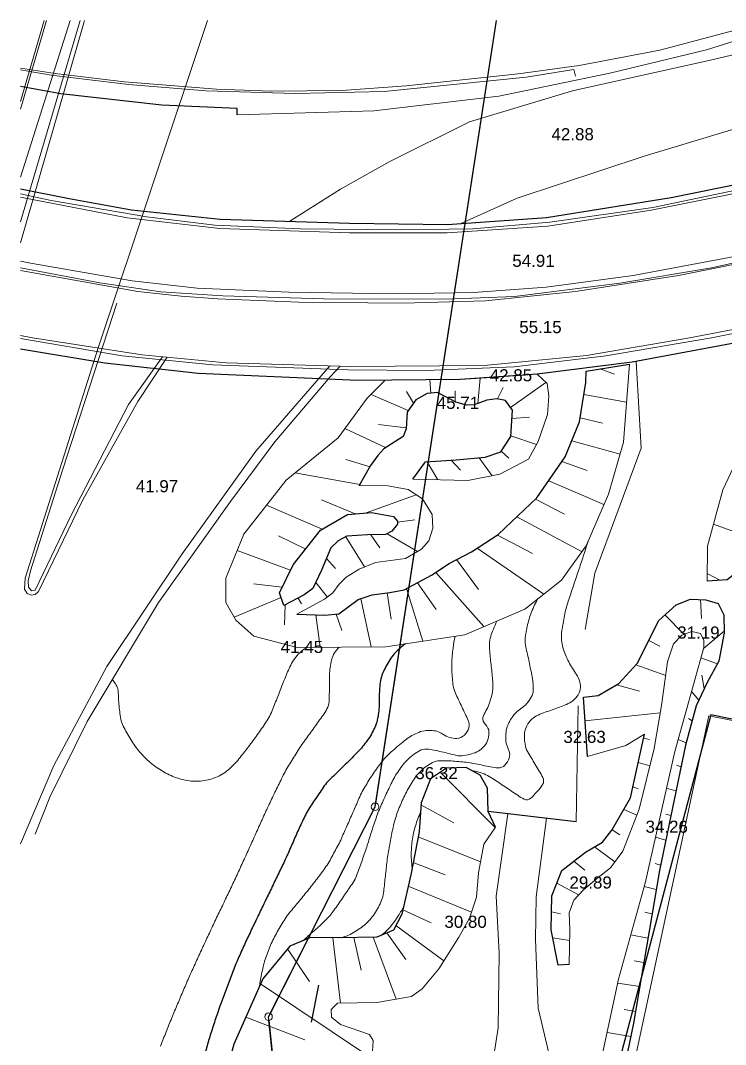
# Model space of a CAD drawing. Header units: centimetres. Extents: x -38353 to 28366, y -42745 to 17597.
# Drawn here: x -37704 to -30725, y -2951 to 7185 of the extents above; entities that cross this region are included whole.
import ezdxf

# ---------------------------------------------------------------- set-up
doc = ezdxf.new("R2010")
doc.units = ezdxf.units.CM
doc.header["$LTSCALE"] = 500
for name, color, linetype, lineweight in [('2013_halihazir_BÖLGEPARKI_HİLAL_dwg-1', 9, 'Continuous', 9), ('Ada_Siniri-1', 254, 'Continuous', 25), ('Egri_1m-1', 9, 'Continuous', 9), ('Egri_5m-1', 254, 'Continuous', 25), ('Egri_Ara-1', 9, 'Continuous', 9), ('Hid_Dere_Sulu_Yat_Gen-1', 9, 'Continuous', 9), ('Sev_Sarampol-1', 9, 'Continuous', 9), ('Sev_Sevalti-1', 9, 'Continuous', 9), ('Sev_Sevustu-1', 254, 'Continuous', 25), ('Sev_Tarama-1', 9, 'Continuous', 9), ('Sinir_Cit_bir_taraf-1', 9, 'Continuous', 9), ('Sinir_Ist_Duvari-1', 9, 'Continuous', 9), ('Sinir_Mulkiyet-1', 9, 'Continuous', 9), ('Sinir_Parmaklik_bir_taraf-1', 9, 'Continuous', 9), ('Y_Kot_Noktasi-1', 5, 'Continuous', 9), ('Yol_Kop_Viyaduk-1', 254, 'Continuous', 25), ('Yol_Menfez-1', 254, 'Continuous', 25), ('Yol_Sose-1', 9, 'Continuous', 9)]:
    doc.layers.add(name, color=color, linetype=linetype, lineweight=lineweight)
doc.styles.add('Arial_2', font='arial.ttf', dxfattribs={"height": 120})

# ---------------------------------------------------------------- blocks, each defined once
blk = doc.blocks.new('2013_halihazir_BÖLGEPARKI_HİLAL_dwg-2116511-VAZİYET PLANI')
at = {"layer": 'Ada_Siniri-1', "flags": 128}
for points in [[(-37335, -18691), (-37265, -17942), (-36676, -17558), (-34433, -7058), (-34878, -2807), (-33824, -729), (-32621, 7055)], [(-23125, 7055), (-23374, 6861), (-25164, 5835), (-26463, 5934), (-26701, 5952), (-27172, 6102), (-27819, 5729), (-28271, 5468), (-26828, 5335), (-26472, 5216), (-26331, 5169), (-26481, 4595), (-27774, -372), (-30499, 180), (-32052, -5679), (-29314, -6228), (-29147, -6261), (-31662, -18324), (-31759, -18301), (-34426, -31469), (-30642, -32363)]]:
    blk.add_lwpolyline(points, dxfattribs=at)
at = {"layer": 'Egri_1m-1'}
for points, knots in [([(-31716, 1895), (-31722, 1877), (-31728, 1859), (-31734, 1841), (-31749, 1793), (-31765, 1746), (-31781, 1698), (-31797, 1651), (-31812, 1603), (-31828, 1556), (-31844, 1509), (-31860, 1461), (-31876, 1414), (-31891, 1366), (-31907, 1319), (-31923, 1271)], [0, 0, 0, 0, 0.0156484, 0.0156484, 0.0156484, 0.0566488, 0.0566488, 0.0566488, 0.0976492, 0.0976492, 0.0976492, 0.1386496, 0.1386496, 0.1386496, 0.1796501, 0.1796501, 0.1796501, 0.1796501]), ([(-32619, 1110), (-32632, 1083), (-32642, 1056), (-32653, 1029), (-32672, 982), (-32692, 934), (-32693, 884)], [0, 0, 0, 0, 0.02083381, 0.02083381, 0.02083381, 0.0564756, 0.0564756, 0.0564756, 0.0564756]), ([(-35215, -1454), (-35193, -1409), (-35172, -1364), (-35152, -1318), (-35131, -1273), (-35110, -1227), (-35090, -1181), (-35069, -1136), (-35049, -1090), (-35028, -1045), (-35007, -999), (-34987, -954), (-34966, -908), (-34945, -863), (-34925, -817), (-34904, -772)], [0.66036324, 0.66036324, 0.66036324, 0.66036324, 0.68020628, 0.68020628, 0.68020628, 0.70004933, 0.70004933, 0.70004933, 0.71989237, 0.71989237, 0.71989237, 0.73973542, 0.73973542, 0.73973542, 0.75957846, 0.75957846, 0.75957846, 0.75957846]), ([(-34157, -1041), (-34137, -995), (-34116, -950), (-34096, -904), (-34076, -858), (-34056, -812), (-34036, -767)], [0.37673807, 0.37673807, 0.37673807, 0.37673807, 0.40989468, 0.40989468, 0.40989468, 0.44305128, 0.44305128, 0.44305128, 0.44305128]), ([(-33376, -788), (-33380, -796), (-33383, -804), (-33386, -812), (-33406, -858), (-33421, -905), (-33435, -954)], [0, 0, 0, 0, 0.0470245, 0.0470245, 0.0470245, 0.3147723, 0.3147723, 0.3147723, 0.3147723]), ([(-33708, -1284), (-33713, -1334), (-33719, -1383), (-33724, -1433), (-33730, -1483), (-33735, -1532), (-33741, -1582)], [0.79490488, 0.79490488, 0.79490488, 0.79490488, 0.82773391, 0.82773391, 0.82773391, 0.86056295, 0.86056295, 0.86056295, 0.86056295]), ([(-35344, -1725), (-35322, -1680), (-35301, -1635), (-35279, -1590), (-35257, -1545), (-35236, -1499), (-35215, -1454)], [0.62067715, 0.62067715, 0.62067715, 0.62067715, 0.6405202, 0.6405202, 0.6405202, 0.66036324, 0.66036324, 0.66036324, 0.66036324]), ([(-34670, -1776), (-34638, -1738), (-34606, -1699), (-34574, -1661), (-34543, -1622), (-34511, -1584), (-34479, -1545)], [0.17779846, 0.17779846, 0.17779846, 0.17779846, 0.21095506, 0.21095506, 0.21095506, 0.24411167, 0.24411167, 0.24411167, 0.24411167]), ([(-35536, -2132), (-35515, -2086), (-35494, -2041), (-35473, -1996), (-35451, -1951), (-35430, -1905), (-35409, -1860)], [0.56114802, 0.56114802, 0.56114802, 0.56114802, 0.58099107, 0.58099107, 0.58099107, 0.60083411, 0.60083411, 0.60083411, 0.60083411]), ([(-35720, -2542), (-35700, -2496), (-35681, -2450), (-35661, -2405), (-35640, -2359), (-35619, -2314), (-35599, -2268), (-35578, -2223), (-35557, -2177), (-35536, -2132)], [0.50161889, 0.50161889, 0.50161889, 0.50161889, 0.52146194, 0.52146194, 0.52146194, 0.54130498, 0.54130498, 0.54130498, 0.56114802, 0.56114802, 0.56114802, 0.56114802]), ([(-34972, -2513), (-34968, -2495), (-34965, -2477), (-34962, -2459), (-34952, -2410), (-34943, -2361), (-34932, -2312)], [0, 0, 0, 0, 0.01201545, 0.01201545, 0.01201545, 0.04517205, 0.04517205, 0.04517205, 0.04517205]), ([(-35893, -2958), (-35875, -2911), (-35856, -2865), (-35837, -2819), (-35818, -2773), (-35799, -2726), (-35779, -2680)], [0.44208976, 0.44208976, 0.44208976, 0.44208976, 0.46193281, 0.46193281, 0.46193281, 0.48177585, 0.48177585, 0.48177585, 0.48177585])]:
    blk.add_open_spline(points, degree=3, knots=knots, dxfattribs=at)
for points in [[(-32212, 1331), (-32217, 1322), (-32222, 1312), (-32227, 1303)], [(-32227, 1303), (-32252, 1259), (-32270, 1213), (-32288, 1165)], [(-31923, 1271), (-31939, 1224), (-31945, 1174), (-31955, 1125)], [(-32288, 1165), (-32305, 1118), (-32316, 1070), (-32326, 1020)], [(-31955, 1125), (-31965, 1076), (-31974, 1026), (-31979, 977)], [(-32326, 1020), (-32335, 971), (-32345, 920), (-32335, 871)], [(-33052, 843), (-33047, 882), (-33041, 922), (-33030, 960)], [(-31979, 977), (-31984, 927), (-31974, 878), (-31959, 828)], [(-34260, 707), (-34250, 756), (-34225, 802), (-34191, 840)], [(-34191, 840), (-34187, 844), (-34183, 848), (-34179, 852)], [(-33065, 693), (-33063, 743), (-33059, 793), (-33052, 843)], [(-32693, 884), (-32693, 834), (-32687, 784), (-32682, 734)], [(-32335, 871), (-32326, 822), (-32313, 773), (-32303, 724)], [(-31959, 828), (-31943, 779), (-31922, 735), (-31899, 690)], [(-32682, 734), (-32677, 685), (-32671, 635), (-32666, 585)], [(-32303, 724), (-32293, 675), (-32283, 626), (-32273, 577)], [(-34276, 557), (-34274, 607), (-34271, 657), (-34260, 707)], [(-33059, 543), (-33064, 593), (-33066, 643), (-33065, 693)], [(-31899, 690), (-31877, 646), (-31844, 607), (-31820, 563)], [(-34277, 407), (-34276, 457), (-34277, 507), (-34276, 557)], [(-33029, 396), (-33050, 442), (-33054, 493), (-33059, 543)], [(-32666, 585), (-32661, 536), (-32657, 485), (-32659, 435)], [(-32273, 577), (-32263, 528), (-32256, 478), (-32258, 428)], [(-31820, 563), (-31796, 519), (-31781, 461), (-31798, 415)], [(-34293, 258), (-34274, 307), (-34278, 357), (-34277, 407)], [(-32659, 435), (-32660, 386), (-32681, 336), (-32695, 290)], [(-32258, 428), (-32259, 379), (-32290, 334), (-32323, 293)], [(-31798, 415), (-31814, 369), (-31850, 324), (-31896, 301)], [(-32965, 261), (-32987, 306), (-33008, 351), (-33029, 396)], [(-34373, 131), (-34344, 172), (-34313, 210), (-34293, 258)], [(-32901, 125), (-32922, 170), (-32944, 215), (-32965, 261)], [(-32695, 290), (-32709, 244), (-32745, 199), (-32757, 154)], [(-32323, 293), (-32357, 252), (-32404, 234), (-32437, 195)], [(-32034, 244), (-32081, 226), (-32129, 212), (-32176, 194)], [(-31896, 301), (-31942, 279), (-31988, 262), (-32034, 244)], [(-34460, 9), (-34431, 50), (-34402, 91), (-34373, 131)], [(-32940, -20), (-32894, 25), (-32879, 80), (-32901, 125)], [(-32757, 154), (-32770, 108), (-32695, 62), (-32697, 16)], [(-32437, 195), (-32470, 156), (-32498, 116), (-32515, 67)], [(-32299, 109), (-32335, 63), (-32346, 15), (-32345, -34)], [(-32176, 194), (-32223, 176), (-32263, 154), (-32299, 109)], [(-34548, -112), (-34519, -72), (-34489, -31), (-34460, 9)], [(-33506, -54), (-33466, -24), (-33420, -3), (-33373, 15)], [(-33373, 15), (-33325, 32), (-33270, 30), (-33223, 22)], [(-33223, 22), (-33176, 15), (-33133, -32), (-33088, -42)], [(-32697, 16), (-32698, -29), (-32704, -81), (-32742, -126)], [(-32515, 67), (-32533, 18), (-32530, -33), (-32529, -82)], [(-33622, -149), (-33585, -116), (-33547, -85), (-33506, -54)], [(-33088, -42), (-33042, -53), (-32985, -64), (-32940, -20)], [(-32529, -82), (-32528, -131), (-32482, -179), (-32492, -227)], [(-32345, -34), (-32345, -83), (-32340, -137), (-32315, -181)], [(-34629, -239), (-34602, -196), (-34577, -153), (-34548, -112)], [(-33731, -252), (-33698, -215), (-33660, -182), (-33622, -149)], [(-33313, -158), (-33362, -154), (-33408, -185), (-33450, -218)], [(-33165, -184), (-33214, -174), (-33264, -162), (-33313, -158)], [(-33019, -220), (-33068, -210), (-33116, -195), (-33165, -184)], [(-32742, -126), (-32780, -172), (-32820, -191), (-32870, -205)], [(-32315, -181), (-32290, -225), (-32264, -267), (-32238, -310)], [(-34707, -367), (-34682, -323), (-34655, -281), (-34629, -239)], [(-33822, -372), (-33793, -331), (-33765, -290), (-33731, -252)], [(-33450, -218), (-33493, -250), (-33526, -283), (-33556, -324)], [(-33184, -273), (-33233, -275), (-33279, -300), (-33322, -332)], [(-33034, -278), (-33083, -274), (-33134, -271), (-33184, -273)], [(-32884, -293), (-32934, -286), (-32984, -283), (-33034, -278)], [(-32870, -205), (-32919, -220), (-32971, -230), (-33019, -220)], [(-32737, -322), (-32786, -313), (-32835, -301), (-32884, -293)], [(-32492, -227), (-32502, -276), (-32539, -338), (-32589, -342)], [(-34775, -501), (-34752, -456), (-34731, -411), (-34707, -367)], [(-33904, -497), (-33879, -454), (-33850, -413), (-33822, -372)], [(-33556, -324), (-33587, -365), (-33616, -405), (-33639, -449)], [(-33322, -332), (-33364, -363), (-33398, -397), (-33427, -439)], [(-32871, -368), (-32872, -368), (-32872, -368), (-32873, -368)], [(-32728, -412), (-32773, -389), (-32822, -378), (-32871, -368)], [(-32589, -342), (-32638, -346), (-32688, -332), (-32737, -322)], [(-32238, -310), (-32213, -353), (-32187, -396), (-32163, -439)], [(-34840, -636), (-34819, -590), (-34797, -546), (-34775, -501)], [(-33976, -629), (-33955, -583), (-33930, -540), (-33904, -497)], [(-33639, -449), (-33662, -494), (-33684, -538), (-33705, -584)], [(-33427, -439), (-33455, -480), (-33482, -522), (-33505, -566)], [(-32600, -489), (-32641, -462), (-32682, -434), (-32728, -412)], [(-32475, -573), (-32517, -545), (-32558, -517), (-32600, -489)], [(-32163, -439), (-32138, -483), (-32176, -533), (-32219, -578)], [(-33705, -584), (-33726, -629), (-33748, -674), (-33767, -720)], [(-33505, -566), (-33528, -611), (-33550, -656), (-33570, -702)], [(-32349, -654), (-32391, -630), (-32433, -601), (-32475, -573)], [(-32219, -578), (-32261, -624), (-32306, -678), (-32349, -654)], [(-34904, -772), (-34883, -726), (-34862, -681), (-34840, -636)], [(-34036, -767), (-34015, -721), (-33996, -675), (-33976, -629)], [(-33570, -702), (-33589, -748), (-33608, -794), (-33622, -843)], [(-33767, -720), (-33787, -766), (-33805, -813), (-33821, -860)], [(-33821, -860), (-33837, -908), (-33853, -955), (-33868, -1003)], [(-33622, -843), (-33636, -891), (-33648, -939), (-33657, -988)], [(-33868, -1003), (-33883, -1050), (-33897, -1098), (-33913, -1146)], [(-33657, -988), (-33667, -1037), (-33676, -1086), (-33685, -1136)], [(-33435, -954), (-33449, -1002), (-33456, -1052), (-33461, -1102)], [(-34226, -1174), (-34202, -1130), (-34177, -1086), (-34157, -1041)], [(-33461, -1102), (-33465, -1151), (-33469, -1202), (-33465, -1251)], [(-34300, -1305), (-34272, -1263), (-34249, -1218), (-34226, -1174)], [(-33913, -1146), (-33929, -1193), (-33946, -1240), (-33963, -1287)], [(-33685, -1136), (-33693, -1185), (-33702, -1234), (-33708, -1284)], [(-34387, -1427), (-34357, -1387), (-34327, -1347), (-34300, -1305)], [(-33963, -1287), (-33979, -1335), (-33994, -1382), (-34014, -1428)], [(-33465, -1251), (-33463, -1279), (-33460, -1307), (-33456, -1335)], [(-34479, -1545), (-34447, -1507), (-34417, -1466), (-34387, -1427)], [(-34014, -1428), (-34035, -1474), (-34067, -1513), (-34095, -1555)], [(-34095, -1555), (-34122, -1596), (-34150, -1638), (-34179, -1679)], [(-33741, -1582), (-33746, -1632), (-33768, -1678), (-33791, -1723)], [(-34179, -1679), (-34207, -1720), (-34236, -1761), (-34267, -1800)], [(-33543, -1720), (-33561, -1753), (-33581, -1786), (-33602, -1819)], [(-35409, -1860), (-35388, -1815), (-35365, -1770), (-35344, -1725)], [(-34754, -1901), (-34727, -1858), (-34702, -1815), (-34670, -1776)], [(-34267, -1800), (-34298, -1839), (-34335, -1874), (-34372, -1907)], [(-33791, -1723), (-33814, -1769), (-33842, -1809), (-33876, -1847)], [(-33602, -1819), (-33628, -1861), (-33658, -1901), (-33692, -1938)], [(-34828, -2031), (-34805, -1987), (-34780, -1944), (-34754, -1901)], [(-34372, -1907), (-34409, -1941), (-34448, -1972), (-34485, -2006)], [(-33876, -1847), (-33911, -1885), (-33948, -1916), (-33990, -1944)], [(-34485, -2006), (-34502, -2022), (-34520, -2038), (-34537, -2054)], [(-34123, -2014), (-34135, -2017), (-34147, -2021), (-34159, -2025)], [(-33990, -1944), (-34033, -1972), (-34076, -1999), (-34123, -2014)], [(-33692, -1938), (-33712, -1960), (-33734, -1980), (-33758, -1997)], [(-34887, -2169), (-34869, -2122), (-34850, -2076), (-34828, -2031)], [(-34932, -2312), (-34922, -2263), (-34904, -2216), (-34887, -2169)], [(-35779, -2680), (-35760, -2634), (-35740, -2588), (-35720, -2542)], [(-35948, -3098), (-35930, -3051), (-35912, -3004), (-35893, -2958)]]:
    blk.add_open_spline(points, degree=3, dxfattribs=at)
at = {"layer": 'Egri_5m-1'}
for points in [[(-33527, 885), (-33559, 858), (-33591, 829), (-33621, 799)], [(-33621, 799), (-33657, 764), (-33681, 720), (-33707, 676)], [(-33707, 676), (-33732, 632), (-33756, 588), (-33766, 539)], [(-33766, 539), (-33777, 489), (-33780, 439), (-33783, 389)], [(-33783, 389), (-33785, 340), (-33782, 289), (-33786, 239)], [(-33786, 239), (-33789, 190), (-33798, 141), (-33814, 92)], [(-33814, 92), (-33830, 44), (-33853, 0), (-33881, -42)], [(-33881, -42), (-33909, -84), (-33938, -125), (-33972, -161)], [(-33972, -161), (-34007, -198), (-34041, -234), (-34077, -269)], [(-34077, -269), (-34112, -304), (-34148, -339), (-34183, -374)], [(-34183, -374), (-34219, -410), (-34256, -442), (-34291, -479)], [(-34291, -479), (-34326, -515), (-34351, -559), (-34380, -600)], [(-34380, -600), (-34408, -641), (-34437, -682), (-34464, -724)], [(-34464, -724), (-34490, -766), (-34514, -810), (-34536, -855)], [(-34536, -855), (-34558, -901), (-34579, -946), (-34599, -991)], [(-34599, -991), (-34619, -1037), (-34639, -1083), (-34659, -1129)], [(-34659, -1129), (-34679, -1175), (-34699, -1221), (-34721, -1266)], [(-35046, -1941), (-35068, -1987), (-35089, -2032), (-35110, -2077)], [(-35110, -2077), (-35131, -2122), (-35152, -2168), (-35172, -2214)], [(-35172, -2214), (-35192, -2259), (-35212, -2305), (-35229, -2352)], [(-35385, -2774), (-35402, -2821), (-35417, -2869), (-35432, -2917)], [(-35432, -2917), (-35448, -2964), (-35464, -3012), (-35478, -3060)]]:
    blk.add_open_spline(points, degree=3, dxfattribs=at)
for points, knots in [([(-34721, -1266), (-34742, -1311), (-34764, -1356), (-34786, -1401), (-34808, -1446), (-34829, -1491), (-34851, -1536), (-34873, -1581), (-34894, -1626), (-34916, -1671), (-34938, -1716), (-34960, -1761), (-34981, -1806), (-35003, -1851), (-35024, -1896), (-35046, -1941)], [0.3479951, 0.3479951, 0.3479951, 0.3479951, 0.3686472, 0.3686472, 0.3686472, 0.3892994, 0.3892994, 0.3892994, 0.4099515, 0.4099515, 0.4099515, 0.4306037, 0.4306037, 0.4306037, 0.4512558, 0.4512558, 0.4512558, 0.4512558]), ([(-35229, -2352), (-35247, -2399), (-35264, -2446), (-35282, -2493), (-35299, -2540), (-35316, -2587), (-35334, -2634), (-35351, -2680), (-35369, -2727), (-35385, -2774)], [0.51321225, 0.51321225, 0.51321225, 0.51321225, 0.5338644, 0.5338644, 0.5338644, 0.55451654, 0.55451654, 0.55451654, 0.57516869, 0.57516869, 0.57516869, 0.57516869]), ([(-35478, -3060), (-35491, -3108), (-35504, -3156), (-35518, -3204), (-35531, -3253), (-35544, -3301), (-35558, -3349), (-35571, -3397), (-35584, -3445), (-35598, -3494), (-35611, -3542), (-35624, -3590), (-35637, -3638), (-35650, -3686), (-35663, -3735), (-35676, -3783), (-35690, -3831), (-35703, -3880), (-35716, -3928), (-35729, -3976), (-35742, -4024), (-35755, -4073)], [0.616473, 0.616473, 0.616473, 0.616473, 0.6371251, 0.6371251, 0.6371251, 0.6577773, 0.6577773, 0.6577773, 0.6784294, 0.6784294, 0.6784294, 0.6990815, 0.6990815, 0.6990815, 0.7197337, 0.7197337, 0.7197337, 0.7403858, 0.7403858, 0.7403858, 0.761038, 0.761038, 0.761038, 0.761038])]:
    blk.add_open_spline(points, degree=3, knots=knots, dxfattribs=at)
at = {"layer": 'Egri_Ara-1'}
for points in [[(-34493, 850), (-34532, 831), (-34566, 802), (-34596, 768)], [(-34596, 768), (-34629, 728), (-34656, 687), (-34675, 641)], [(-34675, 641), (-34695, 595), (-34715, 549), (-34733, 502)], [(-36372, 438), (-36380, 474), (-36404, 504), (-36426, 533)], [(-36361, 288), (-36366, 338), (-36362, 389), (-36372, 438)], [(-36341, 140), (-36351, 189), (-36355, 239), (-36361, 288)], [(-34843, 223), (-34862, 177), (-34889, 134), (-34916, 92)], [(-36281, 2), (-36306, 46), (-36331, 90), (-36341, 140)], [(-36201, -125), (-36231, -84), (-36257, -42), (-36281, 2)], [(-34916, 92), (-34944, 50), (-34971, 9), (-35001, -32)], [(-35001, -32), (-35030, -72), (-35060, -112), (-35091, -152)], [(-36105, -240), (-36141, -204), (-36172, -166), (-36201, -125)], [(-35091, -152), (-35121, -192), (-35152, -231), (-35184, -269)], [(-35990, -336), (-36031, -307), (-36070, -276), (-36105, -240)], [(-35184, -269), (-35216, -308), (-35252, -342), (-35291, -374)], [(-35861, -412), (-35906, -390), (-35949, -365), (-35990, -336)], [(-35291, -374), (-35331, -407), (-35374, -429), (-35423, -447)], [(-35719, -462), (-35769, -450), (-35815, -434), (-35861, -412)], [(-35570, -475), (-35619, -477), (-35670, -474), (-35719, -462)], [(-35423, -447), (-35471, -464), (-35520, -473), (-35570, -475)]]:
    blk.add_open_spline(points, degree=3, dxfattribs=at)
blk.add_open_spline([(-34733, 502), (-34751, 456), (-34770, 409), (-34788, 363), (-34806, 316), (-34825, 269), (-34843, 223)], degree=3, knots=[0.13320401, 0.13320401, 0.13320401, 0.13320401, 0.17949161, 0.17949161, 0.17949161, 0.22577922, 0.22577922, 0.22577922, 0.22577922], dxfattribs=at)
at = {"layer": 'Hid_Dere_Sulu_Yat_Gen-1', "flags": 128}
for points in [[(-32509, -797), (-32626, -1615), (-32597, -2177), (-32607, -2916), (-32659, -3257)], [(-32127, -842), (-32231, -1619), (-32237, -2043), (-32211, -2723), (-32072, -3307)]]:
    blk.add_lwpolyline(points, dxfattribs=at)
at = {"layer": 'Sev_Sarampol-1'}
blk.add_line((-37335, 5503), (-36842, 7055), dxfattribs=at)
at = {"layer": 'Sev_Sevalti-1', "flags": 128}
for points in [[(-31304, 3652), (-31365, 2879), (-31514, 2367), (-31733, 1853), (-31888, 1641), (-31979, 1516), (-32340, 1229), (-32935, 975), (-33718, 856), (-34596, 849), (-35024, 959), (-35202, 1118), (-35300, 1293), (-35300, 1533), (-35125, 1969), (-34704, 2505), (-34188, 2923), (-33903, 3315), (-33723, 3493), (-32983, 3501), (-32725, 3519), (-32220, 3555), (-32122, 3460), (-32103, 3338), (-32118, 3155), (-32211, 2886), (-32304, 2713), (-32588, 2564), (-32906, 2500), (-33450, 2516)], [(-30538, 1506), (-30534, 1850), (-30382, 2408), (-30041, 3131)], [(-33981, 2451), (-33698, 2449), (-33497, 2411), (-33356, 2320), (-33259, 2163), (-33252, 2029), (-33291, 1905), (-33366, 1820), (-33523, 1729), (-33820, 1690), (-33982, 1625), (-34110, 1545), (-34180, 1475), (-34242, 1389), (-34325, 1325), (-34600, 1177)], [(-31712, -3818), (-31413, -2436), (-31150, -1484), (-30856, -181), (-30571, 848), (-30568, 916), (-30603, 988), (-30687, 1005), (-30788, 969), (-30870, 884), (-30928, 705), (-30988, 275), (-31061, -151), (-31211, -751), (-31370, -1169), (-31495, -1333), (-31631, -1441), (-31761, -1550), (-31857, -1652), (-31903, -1778), (-31897, -1942), (-31904, -2289)], [(-31157, -9), (-31343, -122), (-31722, -230)], [(-32632, -931), (-32748, -1100), (-32801, -1382), (-32820, -1624), (-32889, -1830), (-32994, -2019), (-33194, -2333), (-33357, -2532), (-33462, -2607), (-33808, -2666), (-34196, -2672), (-34259, -2736), (-34255, -2811), (-34166, -2884), (-33880, -2983), (-33842, -3043), (-33851, -3147)]]:
    blk.add_lwpolyline(points, dxfattribs=at)
at = {"layer": 'Sev_Sevustu-1', "flags": 128}
for points in [[(-34600, 1177), (-34324, 1168), (-34183, 1182), (-33991, 1322), (-33852, 1370), (-33677, 1391), (-33536, 1419), (-33264, 1564), (-33091, 1681), (-32870, 1796), (-32607, 1965), (-32536, 2031), (-32222, 2328), (-31941, 2737), (-31799, 3083), (-31737, 3472), (-31733, 3584), (-31304, 3652)], [(-33450, 2516), (-33325, 2686), (-33021, 2707), (-32733, 2731), (-32580, 2786), (-32480, 2938), (-32465, 3196), (-32532, 3293), (-32618, 3311), (-32719, 3298), (-32842, 3249), (-32920, 3247), (-33026, 3275), (-33206, 3371), (-33309, 3361), (-33420, 3300), (-33505, 3179), (-33516, 3013), (-33545, 2938), (-33737, 2816), (-33797, 2749), (-33869, 2648), (-33981, 2451)], [(-30041, 3131), (-29926, 2862), (-29647, 2593), (-29557, 2424), (-29575, 2299), (-29848, 1945), (-30159, 1655), (-30338, 1517), (-30538, 1506)], [(-31722, -230), (-31762, 358), (-31614, 374), (-31412, 492), (-31228, 691), (-31016, 1115), (-30844, 1271), (-30700, 1325), (-30550, 1321), (-30426, 1285), (-30372, 1173), (-30367, 992), (-30420, 713), (-30537, 501), (-30645, 270), (-30751, -118), (-31010, -1359), (-31265, -2872), (-31575, -4370), (-31966, -5684), (-32134, -6070), (-32336, -6610), (-32512, -6739)], [(-31904, -2289), (-32013, -2296), (-32081, -1948), (-32075, -1611), (-31976, -1360), (-31742, -1178), (-31574, -1079), (-31480, -959), (-31295, -639), (-31157, -9)], [(-32632, -931), (-32703, -775), (-32710, -545), (-32784, -416), (-32924, -339), (-33116, -346), (-33277, -451), (-33369, -688), (-33389, -978), (-33469, -1402), (-33559, -1790), (-33642, -1950), (-33808, -2018), (-34187, -2025), (-34464, -2024), (-34669, -2108), (-34936, -2431), (-35223, -3080), (-35449, -3924)]]:
    blk.add_lwpolyline(points, dxfattribs=at)
blk.add_lwpolyline([(-34726, 1265), (-34771, 1389), (-34635, 1666), (-34364, 2011), (-34096, 2163), (-33861, 2185), (-33643, 2145), (-33601, 2097), (-33601, 2069), (-33658, 1998), (-33721, 1966), (-33900, 1963), (-34105, 1949), (-34189, 1903), (-34262, 1834), (-34353, 1614), (-34439, 1432), (-34525, 1368)], close=True, dxfattribs=at)
at = {"layer": 'Sev_Tarama-1'}
for p, q in [((-31595, 3606), (-31455, 3555)), ((-33272, 3364), (-33282, 3497)), ((-32808, 3263), (-32784, 3515)), ((-32484, 3223), (-32134, 3472)), ((-33495, 3194), (-33864, 3354)), ((-33443, 3267), (-33513, 3381)), ((-33032, 3278), (-33030, 3389)), ((-32612, 3310), (-32557, 3422)), ((-31756, 3351), (-31334, 3277)), ((-33516, 3022), (-33790, 3057)), ((-32470, 3115), (-32297, 3127)), ((-31793, 3121), (-31574, 3069)), ((-33720, 2827), (-34122, 3015)), ((-32480, 2942), (-32227, 2857)), ((-31876, 2895), (-31399, 2763)), ((-32577, 2791), (-32500, 2721)), ((-33874, 2638), (-34113, 2708)), ((-33310, 2687), (-33204, 2509)), ((-33072, 2703), (-32977, 2604)), ((-32793, 2726), (-32665, 2549)), ((-31974, 2688), (-31723, 2601)), ((-33974, 2463), (-34617, 2576)), ((-32105, 2498), (-31558, 2265)), ((-33912, 2180), (-33416, 2359)), ((-34349, 2019), (-34898, 2258)), ((-34020, 2170), (-34356, 2311)), ((-32235, 2316), (-31949, 2168)), ((-32421, 2140), (-31775, 1796)), ((-33601, 2089), (-33429, 2113)), ((-29929, 1869), (-30474, 2070)), ((-34511, 1823), (-34780, 1952)), ((-34113, 1945), (-33930, 1646)), ((-33865, 1963), (-33778, 1835)), ((-33705, 1974), (-33405, 1797)), ((-32613, 1961), (-32267, 1778)), ((-32815, 1831), (-32154, 1377)), ((-34660, 1614), (-35190, 1808)), ((-34306, 1728), (-34216, 1629)), ((-33017, 1720), (-32799, 1423)), ((-33224, 1591), (-32746, 1055)), ((-30411, 1513), (-30538, 1579)), ((-34744, 1446), (-35027, 1477)), ((-34410, 1492), (-34296, 1347)), ((-33512, 1432), (-33353, 912)), ((-33404, 1489), (-33219, 1225)), ((-34754, 1342), (-35219, 1149)), ((-34584, 1338), (-34552, 1279)), ((-33965, 1331), (-33864, 855)), ((-33704, 1388), (-33664, 1129)), ((-30604, 1322), (-30594, 1136)), ((-34714, 1271), (-34722, 1071)), ((-34410, 1171), (-34368, 851)), ((-34208, 1179), (-34153, 1016)), ((-30954, 1172), (-30763, 978)), ((-31115, 918), (-31005, 861)), ((-30368, 1010), (-30574, 838)), ((-30434, 687), (-30599, 746)), ((-31243, 675), (-30947, 570)), ((-30566, 439), (-30588, 573)), ((-31434, 479), (-31206, 415)), ((-30618, 327), (-30691, 414)), ((-31746, 121), (-31001, 201)), ((-30686, 121), (-30722, 145)), ((-31166, -51), (-31107, -63)), ((-30745, -97), (-30823, -63)), ((-31219, -290), (-31104, -322)), ((-33179, -386), (-32634, -933)), ((-30795, -332), (-30839, -317)), ((-31271, -532), (-31218, -550)), ((-30846, -572), (-30938, -544)), ((-33371, -709), (-33046, -886)), ((-31363, -756), (-31234, -811)), ((-30897, -815), (-30945, -801)), ((-31478, -956), (-31402, -1005)), ((-33399, -1027), (-32781, -1275)), ((-30948, -1059), (-31048, -1031)), ((-31653, -1126), (-31450, -1275)), ((-33446, -1280), (-33129, -1401)), ((-31857, -1267), (-31746, -1356)), ((-30999, -1305), (-31051, -1290)), ((-33495, -1516), (-32870, -1773)), ((-32025, -1484), (-31809, -1601)), ((-31042, -1546), (-31159, -1517)), ((-33550, -1748), (-33268, -1877)), ((-32078, -1769), (-31990, -1788)), ((-31083, -1788), (-31154, -1772)), ((-33618, -1904), (-33142, -2252)), ((-34244, -2025), (-34165, -2671)), ((-34034, -2022), (-33963, -2345)), ((-33843, -2019), (-33616, -2633)), ((-33707, -1977), (-33521, -2241)), ((-32066, -2025), (-31899, -2053)), ((-31123, -2030), (-31291, -1996)), ((-34691, -2134), (-34474, -2458)), ((-31164, -2271), (-31260, -2253)), ((-34958, -2482), (-33889, -3197)), ((-31203, -2508), (-31421, -2474)), ((-31245, -2754), (-31359, -2736)), ((-35105, -2812), (-34520, -3036)), ((-31291, -3001), (-31527, -2963))]:
    blk.add_line(p, q, dxfattribs=at)
at = {"layer": 'Sinir_Cit_bir_taraf-1', "flags": 128}
blk.add_lwpolyline([(-31788, -5720), (-30520, 173), (-28700, -186)], dxfattribs=at)
at = {"layer": 'Sinir_Ist_Duvari-1'}
blk.add_line((-31814, 269), (-31833, -876), dxfattribs=at)
at = {"layer": 'Sinir_Ist_Duvari-1', "flags": 128}
for points in [[(-35189, 6120), (-33835, 6161), (-32600, 6305), (-31501, 6533), (-30544, 6763), (-29624, 7055)], [(-31238, 3680), (-31191, 2820), (-31650, 1585), (-31745, 1027)]]:
    blk.add_lwpolyline(points, dxfattribs=at)
at = {"layer": 'Sinir_Mulkiyet-1', "flags": 128}
for points in [[(-32621, 7055), (-33818, -692)], [(-33841, -763), (-34861, -2774)], [(-34874, -2845), (-34437, -7021)]]:
    blk.add_lwpolyline(points, close=True, dxfattribs=at)
at = {"layer": 'Sinir_Mulkiyet-1'}
for centre in [(-33824, -729), (-33824, -729), (-34879, -2807), (-34879, -2807)]:
    blk.add_circle(centre, 37.5, dxfattribs=at)
at = {"layer": 'Sinir_Parmaklik_bir_taraf-1'}
for p, q in [((-37335, 6177), (-37077, 7055)), ((-36745, 7055), (-37335, 5063))]:
    blk.add_line(p, q, dxfattribs=at)
at = {"layer": 'Sinir_Parmaklik_bir_taraf-1', "flags": 128}
for points in [[(-37335, 3908), (-36328, 3735), (-35433, 3647), (-34094, 3598), (-33317, 3591), (-32446, 3626), (-31541, 3735), (-30493, 3913), (-29719, 4070), (-29024, 4256), (-28258, 4520), (-26937, 5035), (-26472, 5245), (-25595, 5642), (-24836, 6065), (-24154, 6490), (-23339, 7055)], [(-24510, 7055), (-24785, 6872), (-25991, 6215), (-26462, 5994), (-26879, 5797), (-28631, 5115), (-29333, 4868), (-29701, 4780), (-30492, 4607), (-31400, 4453), (-32443, 4321), (-33124, 4295), (-34331, 4299), (-35332, 4329), (-35946, 4369), (-36549, 4459), (-37335, 4606)], [(-25927, 7055), (-26065, 6977), (-26451, 6787), (-27119, 6458), (-28881, 5764), (-29394, 5585), (-30032, 5420), (-31074, 5204), (-32094, 5058), (-32856, 4993), (-33562, 4982), (-34564, 4994), (-35411, 5029), (-36083, 5111), (-37032, 5274), (-37335, 5339)], [(-37335, 6567), (-37031, 6514), (-36264, 6421), (-35497, 6359), (-34614, 6332), (-33735, 6353), (-32328, 6493), (-31855, 6570), (-31840, 6502)], [(-35927, 3726), (-36264, 3253), (-36832, 2158), (-37190, 1417), (-37227, 1410), (-37256, 1446), (-37258, 1509), (-37237, 1608), (-36920, 2602), (-36380, 4258)], [(-34171, 3632), (-34269, 3527), (-34815, 2884), (-35256, 2294), (-35969, 1294), (-36675, 117), (-37044, -633), (-37189, -1000)]]:
    blk.add_lwpolyline(points, dxfattribs=at)
at = {"layer": 'Yol_Kop_Viyaduk-1', "flags": 128}
for points in [[(-37335, 5388), (-36851, 5292), (-36236, 5182), (-35358, 5087), (-34077, 5050), (-33106, 5034), (-32128, 5106), (-30894, 5304), (-29950, 5493), (-29063, 5755), (-28029, 6150), (-27138, 6568), (-26449, 6907), (-26149, 7055)], [(-23163, 7055), (-23520, 6799), (-24155, 6368), (-24813, 5975), (-25484, 5613), (-26232, 5236), (-26473, 5134), (-26928, 4942), (-28618, 4292), (-29969, 3917), (-31278, 3672), (-32220, 3555), (-32983, 3501), (-33996, 3490), (-35577, 3561), (-36499, 3661), (-37335, 3801)], [(-35189, 6120), (-35188, 6184), (-35936, 6215), (-36935, 6329), (-37335, 6402)]]:
    blk.add_lwpolyline(points, dxfattribs=at)
at = {"layer": 'Yol_Menfez-1'}
for p, q in [((-31833, -876), (-32703, -775)), ((-34383, -2496), (-34458, -2862))]:
    blk.add_line(p, q, dxfattribs=at)
at = {"layer": 'Yol_Sose-1'}
for p, q in [((-37099, 7055), (-37335, 6253)), ((-36700, 7055), (-37335, 4854))]:
    blk.add_line(p, q, dxfattribs=at)
at = {"layer": 'Yol_Sose-1', "flags": 128}
for points in [[(-29950, 7055), (-30159, 6984), (-31004, 6761), (-31805, 6609), (-32409, 6526), (-33515, 6409), (-34152, 6363), (-34845, 6355), (-35395, 6375), (-36305, 6446), (-36991, 6530), (-37335, 6583)], [(-37335, 4672), (-37236, 4651), (-36229, 4476), (-35586, 4406), (-34679, 4367), (-33628, 4348), (-32849, 4361), (-32132, 4415), (-31269, 4530), (-30160, 4739), (-29457, 4899), (-28836, 5106), (-26981, 5865), (-26460, 6122), (-25691, 6501), (-24846, 6970), (-24719, 7055)], [(-23449, 7055), (-24182, 6547), (-24864, 6122), (-25623, 5698), (-26471, 5316), (-26966, 5092), (-28006, 4648), (-29027, 4283), (-29712, 4105), (-30728, 3909), (-31730, 3737), (-32743, 3638), (-34067, 3629), (-35298, 3667), (-36131, 3745), (-37216, 3914), (-37335, 3938)], [(-24403, 7055), (-24712, 6849), (-25557, 6380), (-26463, 5933), (-26847, 5744), (-27988, 5283), (-28769, 5006), (-29280, 4854), (-29835, 4728), (-30819, 4529), (-31841, 4372), (-32730, 4279), (-33554, 4258), (-34579, 4267), (-35385, 4298), (-35745, 4325), (-36172, 4372), (-37335, 4579)], [(-25815, 7055), (-26033, 6932), (-26452, 6726), (-27087, 6413), (-29040, 5660), (-29952, 5405), (-31092, 5177), (-32114, 5020), (-33112, 4954), (-34078, 4954), (-35362, 4997), (-36277, 5102), (-37335, 5305)], [(-35484, 7055), (-36563, 3825), (-37288, 1535), (-37294, 1427), (-37270, 1384), (-37230, 1365), (-37190, 1374), (-37156, 1402), (-36718, 2311), (-36173, 3284), (-35883, 3722)], [(-34667, 5067), (-34167, 5385), (-33686, 5657), (-32891, 6050), (-31869, 6358), (-30491, 6666), (-29598, 6878), (-28980, 6980), (-28676, 7055)], [(-26963, 7055), (-27425, 6869), (-28226, 6619), (-29375, 6249), (-31161, 5713), (-32417, 5296), (-32982, 5043)], [(-37335, -1094), (-37006, -320), (-36481, 659), (-35734, 1775), (-35004, 2792), (-34271, 3635)]]:
    blk.add_lwpolyline(points, dxfattribs=at)
at = {"layer": 'Y_Kot_Noktasi-1', "char_height": 120, "width": 500.72, "attachment_point": 2, "line_spacing_factor": 0.938532, "style": 'Arial_2'}
for s, insert in [('42.88', (-31868, 5989)), ('54.91', (-32256, 4736)), ('55.15', (-32187, 4080)), ('42.85', (-32479, 3603)), ('45.71', (-33004, 3330)), ('41.97', (-35983, 2505)), ('31.19', (-30623, 1056)), ('41.45', (-34548, 914)), ('32.63', (-31750, 23)), ('36.32', (-33216, -335)), ('34.26', (-30937, -866)), ('29.89', (-31690, -1418)), ('30.80', (-32928, -1807))]:
    blk.add_mtext(s, dxfattribs=dict(at, insert=insert))

msp = doc.modelspace()

# ---------------------------------------------------------------- block references
at = {"layer": '2013_halihazir_BÖLGEPARKI_HİLAL_dwg-1'}
msp.add_blockref('2013_halihazir_BÖLGEPARKI_HİLAL_dwg-2116511-VAZİYET PLANI', (-369.7, 130.6), dxfattribs=at)

doc.saveas('drawing.dxf')
